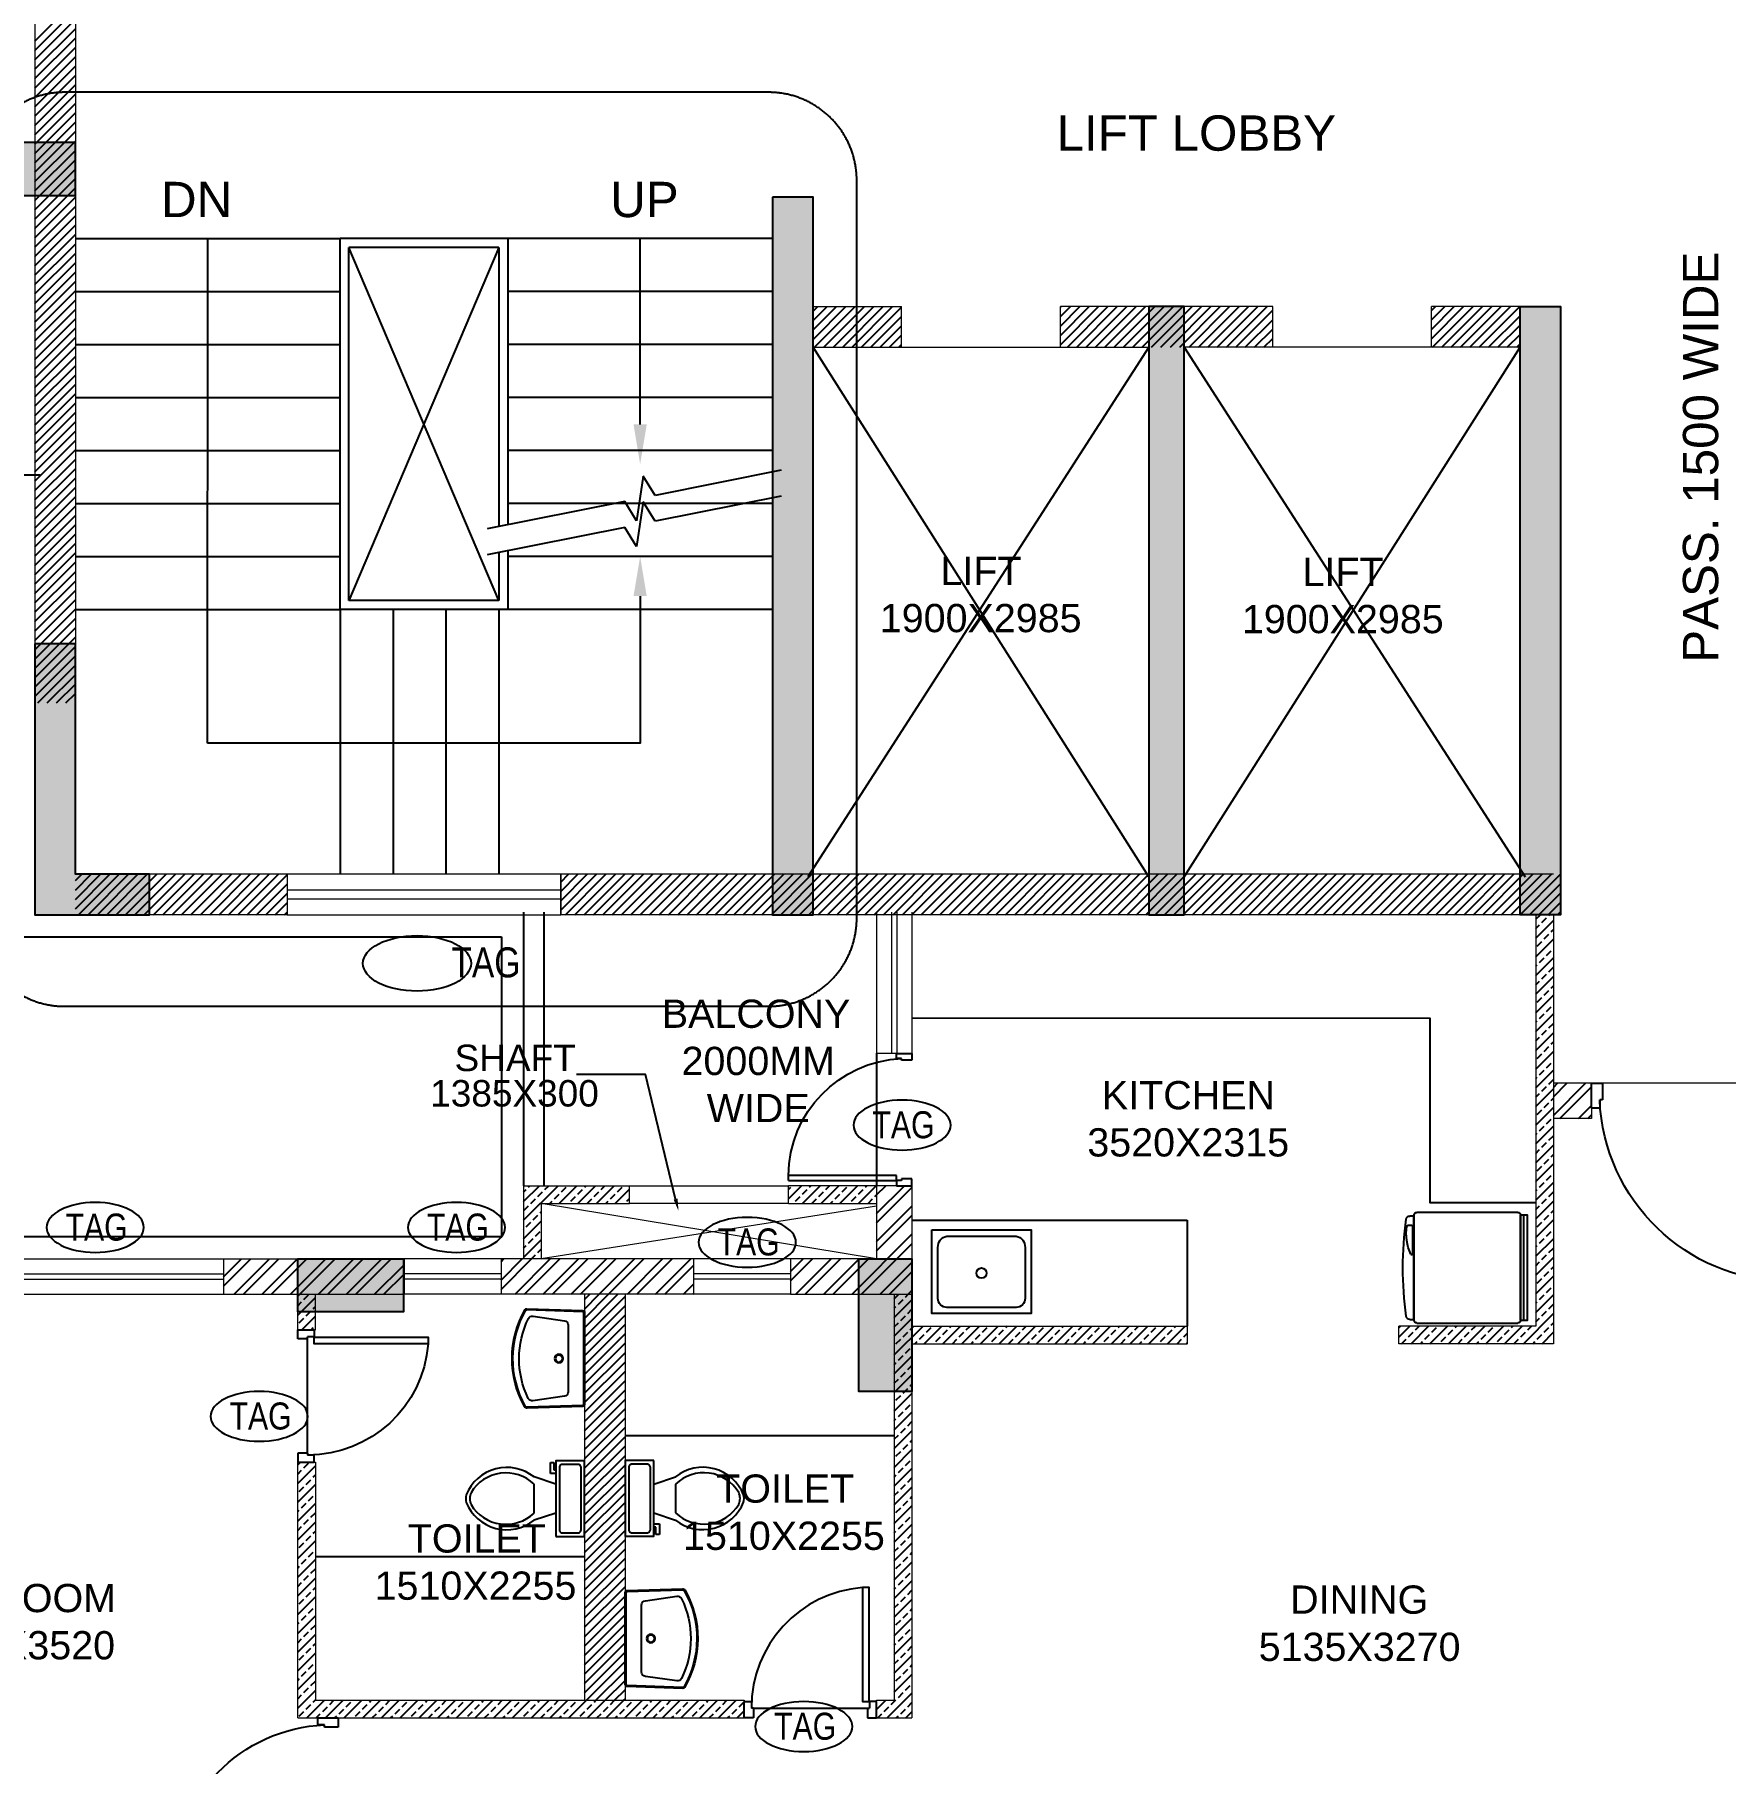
# Model space of a CAD drawing. Header units: millimetres. Extents: x 1255966 to 1543449, y 318653 to 465396.
# Drawn here: x 1419685 to 1429264, y 401776 to 411570 of the extents above; entities that cross this region are included whole.
import ezdxf
from ezdxf.enums import TextEntityAlignment as Align

# ---------------------------------------------------------------- set-up
doc = ezdxf.new("R2010")
doc.units = ezdxf.units.MM
doc.header["$LTSCALE"] = 500
doc.header["$MEASUREMENT"] = 0
doc.linetypes.add('HIDDEN', pattern=[0.375, 0.25, -0.125])
doc.layers.get('Defpoints').update_dxf_attribs({"lineweight": 0})
for name, color, linetype, true_color in [('A-TAG', 7, 'Continuous', 0xef00ef), ('PROJECTION', 7, 'HIDDEN', 0xff4000), ('RAILING', 7, 'Continuous', 0xadadad), ('STAIR', 7, 'Continuous', 0x3f4f7f)]:
    doc.layers.add(name, color=color, linetype=linetype, true_color=true_color)
for name, color, linetype in [('AHC-A-FURNITURE', 2, 'Continuous'), ('CUTOUT', 8, 'HIDDEN'), ('DOOR', 8, 'Continuous'), ('Drop', 143, 'Continuous'), ('ELE-5', 8, 'Continuous'), ('FIXTURE', 251, 'Continuous'), ('FIXTURE-KITCHEN', 251, 'Continuous'), ('TEXT-RM NAME', 6, 'Continuous'), ('TOWER AREA COLUMN.', 6, 'Continuous')]:
    doc.layers.add(name, color=color, linetype=linetype)
for name, color, linetype, lineweight in [('CILL', 8, 'Continuous', 13), ('FUR', 35, 'Continuous', 13), ('TILE', 252, 'Continuous', 13), ('TOWER COL HATCH', 253, 'Continuous', 20), ('Wall', 2, 'Continuous', 15), ('WIN', 144, 'Continuous', 15)]:
    doc.layers.add(name, color=color, linetype=linetype, lineweight=lineweight)
doc.styles.add('ARIAL', font='arial.ttf')
doc.styles.add('simplex', font='simplex.shx')
doc.styles.get("Standard").update_dxf_attribs({"font": 'arial.ttf'})
pattern_1 = [(45, (1417710.63, 395123.9), (-53.033, 53.033), []), (45, (1417763.664, 395123.9), (-53.033, 53.033), [37.5, -18.75])]
pattern_2 = [(45, (1417710.63, 395123.9), (-79.5495, 79.5495), []), (45, (1417763.66, 395123.9), (-79.5495, 79.5495), [])]

# ---------------------------------------------------------------- blocks, each defined once
blk = doc.blocks.new('A$C5C3D30A1')
at = {"ltscale": 75}
for p, q in [((0, 0), (3.43, 0)), ((0, -7.72), (0, 0)), ((3.43, 0), (3.43, -5.15)), ((62.62, 0), (62.62, -5.15)), ((66.05, 0), (62.62, 0)), ((66.05, -7.72), (66.05, 0)), ((2.57, -5.15), (2.57, -7.72)), ((3.43, -5.15), (2.57, -5.15)), ((62.62, -5.15), (63.48, -5.15)), ((63.48, -5.15), (63.48, -7.72)), ((2.57, -7.72), (0, -7.72)), ((2.57, -7.72), (5.15, -7.72)), ((2.57, -61.73), (2.57, -7.72)), ((5.15, -7.72), (5.15, -61.73)), ((63.48, -7.72), (66.05, -7.72)), ((2.57, -61.73), (5.15, -61.73))]:
    blk.add_line(p, q, dxfattribs=at)
blk.add_arc((4.49, -2.69), 59.04, 270.6428, 357.6126, dxfattribs=at)
blk = doc.blocks.new('DOOR 750')
at = {"layer": 'DOOR', "ltscale": 100}
for p, q in [((0, 730), (100, 730)), ((0, 675), (0, 730)), ((60, 675), (0, 675)), ((100, 687), (60, 687)), ((60, 675), (60, 687)), ((60, 675), (60, -15)), ((100, 730), (100, 687)), ((60, -15), (0, -15)), ((0, -15), (0, -70)), ((0, -70), (100, -70)), ((60, -15), (60, -27)), ((100, -27), (60, -27)), ((100, -70), (100, -27))]:
    blk.add_line(p, q, dxfattribs=at)
blk.add_lwpolyline([(100, -25), (788, -25), (788, 15), (100, 15)], close=True, dxfattribs=at)
at = {"layer": 'DOOR', "linetype": 'Continuous'}
blk.add_arc((62, -41), 728, 4.4383, 90.1592, dxfattribs=at)
at = {"layer": 'Defpoints', "ltscale": 100, "style": 'simplex', "width": 0.8}
blk.add_attdef('D750', (285, 36), '', height=100, dxfattribs=at)
blk = doc.blocks.new('A$C761604CE')
at = {"layer": 'FIXTURE'}
for p, q in [((292.2, 521.4), (114.1, 495.5)), ((92.4, 470.7), (92.4, 281.2)), ((92.4, 281.2), (92.4, 91.7)), ((114.2, 66.9), (293.3, 41.7))]:
    blk.add_line(p, q, dxfattribs=at)
for points in [[(0.2, 281.3), (0.2, 19.9, 0.405239), (10.1, 9.6), (325.1, -0.1, 0.278104), (338.9, 7.7, 0.266851), (336.2, 558.3, 0.267733), (327.3, 563.4), (10.1, 553, 0.404671), (0.2, 542.8)], [(5.2, 281.3), (5.2, 19.9, 0.405239), (10.3, 14.6), (325.3, 4.9, 0.278104), (334.6, 10.2, 0.266851), (331.9, 555.8, 0.264483), (327.4, 558.4), (10.2, 548, 0.404671), (5.2, 542.8)]]:
    blk.add_lwpolyline(points, format="xyb", close=True, dxfattribs=at)
for radius in [24.8, 19.8]:
    blk.add_circle((145.3, 281.1), radius, dxfattribs=at)
for centre, radius, start, end in [((117.4, 470.7), 25, 97.59332, 180.01197), ((295.6, 496.7), 25, 26.30469, 97.59332), ((-141.5, 280.6), 512.6, 333.95117, 26.30469), ((117.4, 91.7), 25, 180.01198, 262.6241), ((296.5, 66.5), 25, 262.6241, 333.95117)]:
    blk.add_arc(centre, radius, start, end, dxfattribs=at)
blk = doc.blocks.new('Toilet - top')
at = {"layer": 'FIXTURE'}
for p, q in [((9.5, -6), (9.5, -2)), ((-10, -8.5), (-8, -8.5)), ((-10, -9.5), (-10, -8.5)), ((-7, -9.5), (-10, -9.5)), ((-8, -8.5), (-8, -8)), ((-7, -8), (-7, -9.5)), ((-4, -8), (-6, -14)), ((4, -8), (6, -14)), ((4, -14), (-4, -14))]:
    blk.add_line(p, q, dxfattribs=at)
blk.add_lwpolyline([(10.5, -8), (10.5, 0), (-10.5, 0), (-10.5, -8)], close=True, dxfattribs=at)
for points in [[(-9.5, -2), (-9.5, -6)], [(8.5, -1), (-8.5, -1)], [(-8.5, -7), (8.5, -7)]]:
    blk.add_lwpolyline(points, dxfattribs=at)
for centre, radius, start, end in [((-8.62, -1.88), 0.884, 81.8699, 188.1301), ((8.62, -1.88), 0.884, 351.8699, 98.1301), ((-8.62, -6.12), 0.884, 171.8699, 278.1301), ((8.62, -6.12), 0.884, 261.8699, 8.1301), ((3.52, -21.58), 12.17, 141.4691, 247.9714), ((4.2, -21.82), 11.33, 136.3677, 238.9468), ((-3.52, -21.58), 12.17, 292.0284, 38.5307), ((-4.2, -21.82), 11.33, 301.053, 43.6321), ((0, -27.88), 4, 245.7318, 294.2682), ((0, -29), 4, 254.8605, 285.1395)]:
    blk.add_arc(centre, radius, start, end, dxfattribs=at)
blk = doc.blocks.new('FRIDGE')
at = {"layer": 'FIXTURE-KITCHEN'}
for p, q in [((-313, 0), (313, 0)), ((-308, 0), (-308, 25)), ((308, 0), (-308, 0)), ((-253, 36), (-253, 13)), ((-247, 8), (-82, 8)), ((308, 25), (308, 0)), ((-330, -620), (-330, -17)), ((330, -17), (330, -620)), ((313, -636), (-313, -636)), ((312, -656), (-313, -656))]:
    blk.add_line(p, q, dxfattribs=at)
blk.add_lwpolyline([(-313, -636), (312, -636), (312, -676), (-313, -676)], close=True, dxfattribs=at)
for centre, radius, start, end in [((-286, 25), 22, 97.6623, 180), ((0, -2101), 2167, 82.3377, 97.6623), ((-247, 36), 5.5, 99.4744, 180), ((-247, 13), 5.5, 180, 270), ((-201, -240), 286, 64.986, 99.4744), ((-82, 13), 5.5, 270, 64.986), ((286, 25), 22, 0, 82.3377), ((-313, -17), 16.5, 90, 180), ((313, -17), 16.5, 0, 90), ((-313, -620), 16.5, 180, 270), ((313, -620), 16.5, 270, 0)]:
    blk.add_arc(centre, radius, start, end, dxfattribs=at)

msp = doc.modelspace()

# ---------------------------------------------------------------- hatches: boundary and pattern name
at = {"layer": 'AHC-A-FURNITURE', "ltscale": 50, "true_color": 0x5b5b5b}
h = msp.add_hatch(dxfattribs=at)
h.set_pattern_fill('ANSI33', color=251, scale=300)
h.set_pattern_definition(pattern_1)
h.paths.add_polyline_path([(1428290.3, 406583.7), (1428190.3, 406583.7), (1428190.3, 404253.9), (1427414.4, 404253.9), (1427414.4, 404153.9), (1428290.3, 404153.9)])
h = msp.add_hatch(dxfattribs=at)
h.set_pattern_fill('ANSI32', color=251, scale=300)
h.set_pattern_definition([(45, (1157523.66, 723982.81), (-79.549513, 79.549513), []), (45, (1157576.69, 723982.81), (-79.549513, 79.549513), [])])
h.paths.add_polyline_path([(1428505.3, 405628.9), (1428505, 405628.9), (1428290.3, 405628.9), (1428290.3, 405428.9), (1428505.3, 405428.9)])
h = msp.add_hatch(dxfattribs=at)
h.set_pattern_fill('ANSI33', color=251, scale=300)
h.set_pattern_definition(pattern_1)
h.paths.add_polyline_path([(1423055.6, 405048.9), (1422455.6, 405048.9), (1422455.6, 404633.9), (1422555.6, 404633.9), (1422555.6, 404948.9), (1423055.6, 404948.9)])
h.paths.add_polyline_path([(1424455.6, 405048.9), (1423955.6, 405048.9), (1423955.6, 404948.9), (1424455.6, 404948.9)])
h = msp.add_hatch(dxfattribs=at)
h.set_pattern_fill('ANSI32', color=251, scale=300)
h.set_pattern_definition(pattern_2)
h.paths.add_polyline_path([(1424655.6, 405048.9), (1424455.6, 405048.9), (1424455.6, 404633.9), (1423968.1, 404633.9), (1423968.1, 404433.9), (1424655.6, 404433.9)])
h = msp.add_hatch(dxfattribs=at)
h.set_pattern_fill('ANSI32', color=251, scale=300)
h.set_pattern_definition(pattern_2)
h.paths.add_polyline_path([(1421778.1, 404633.9), (1420755.6, 404633.9), (1420755.6, 404433.9), (1421778.1, 404433.9)])
h = msp.add_hatch(dxfattribs=at)
h.set_pattern_fill('ANSI32', color=251, scale=300)
h.set_pattern_definition(pattern_2)
h.paths.add_polyline_path([(1423418.1, 404633.9), (1422328.1, 404633.9), (1422328.1, 404433.9), (1423418.1, 404433.9)])
h = msp.add_hatch(dxfattribs=at)
h.set_pattern_fill('ANSI33', color=251, scale=300)
h.set_pattern_definition(pattern_1)
h.paths.add_polyline_path([(1421275.6, 404433.9), (1421175.6, 404433.9), (1421175.6, 404233.1), (1421275.6, 404233.1), (1421275.6, 404333.1)])
at = {"layer": 'AHC-A-FURNITURE', "ltscale": 50, "true_color": 0xff0000}
h = msp.add_hatch(dxfattribs=at)
h.set_pattern_fill('ANSI31', color=1, scale=300)
h.set_pattern_definition([(45, (1417710.63, 395123.897), (-26.5165, 26.5165), [])])
h.paths.add_polyline_path([(1423030.6, 404433.9), (1422800.6, 404433.9), (1422800.6, 403490.9), (1422801.1, 403490.9), (1422801.1, 403062.1), (1422800.6, 402133.9), (1423030.6, 402133.9)])
at = {"layer": 'AHC-A-FURNITURE', "ltscale": 50, "true_color": 0x5b5b5b}
h = msp.add_hatch(dxfattribs=at)
h.set_pattern_fill('ANSI33', color=251, scale=300)
h.set_pattern_definition(pattern_1)
h.paths.add_polyline_path([(1424655.6, 404153.9), (1426215.6, 404153.9), (1426215.6, 404253.9), (1424655.6, 404253.9), (1424655.6, 404433.9), (1424555.5, 404433.9), (1424555.5, 402133.9), (1424455.6, 402133.9), (1424455.6, 402033.9), (1424655.6, 402033.9)])
h = msp.add_hatch(dxfattribs=at)
h.set_pattern_fill('ANSI33', color=251, scale=300)
h.set_pattern_definition(pattern_1)
h.paths.add_polyline_path([(1423705.6, 402133.9), (1421275.6, 402133.9), (1421275.6, 403483.1), (1421175.6, 403483.1), (1421175.6, 402033.9), (1421430.6, 402033.9), (1421545.6, 402033.9), (1423705.6, 402033.9)])
at = {"layer": 'TOWER COL HATCH'}
h = msp.add_hatch(color=253, dxfattribs=at)
h.dxf.hatch_style = 1
h.paths.add_polyline_path([(1419315.6, 410958.9), (1419315.6, 410658.9), (1419915.6, 410658.9), (1419915.6, 410958.9)])
h = msp.add_hatch(color=253, dxfattribs=at)
h.dxf.hatch_style = 1
h.paths.add_polyline_path([(1423865.6, 410648.9), (1423865.6, 406583.7), (1424095.6, 406583.7), (1424095.6, 409798.9), (1424095.6, 410028.9), (1424095.6, 410648.9)])
h = msp.add_hatch(color=253, dxfattribs=at)
h.dxf.hatch_style = 1
h.paths.add_polyline_path([(1426198.1, 410028.9), (1425998.1, 410028.9), (1425998.1, 409798.9), (1425998.1, 406583.7), (1426198.1, 406583.7), (1426198.1, 409798.9)])
h = msp.add_hatch(color=253, dxfattribs=at)
h.dxf.hatch_style = 1
h.paths.add_polyline_path([(1428100.6, 410028.9), (1428330.6, 410028.9), (1428330.6, 406583.7), (1428100.6, 406583.7), (1428100.6, 409798.9)])
h = msp.add_hatch(color=253, dxfattribs=at)
h.dxf.hatch_style = 1
h.paths.add_polyline_path([(1419685.6, 408118.7), (1419685.6, 406583.7), (1420335.6, 406583.7), (1420335.6, 406813.7), (1419915.6, 406813.7), (1419915.6, 408118.7)])
h = msp.add_hatch(color=253, dxfattribs=at)
h.dxf.hatch_style = 1
h.paths.add_polyline_path([(1421175.6, 404333.9), (1421175.6, 404633.9), (1421775.6, 404633.9), (1421775.6, 404333.9)])
h = msp.add_hatch(color=253, dxfattribs=at)
h.dxf.hatch_style = 1
h.paths.add_polyline_path([(1424355.5, 404633.9), (1424655.5, 404633.9), (1424655.5, 403883.9), (1424355.5, 403883.9)])

# ---------------------------------------------------------------- linework, layer by layer
at = {"linetype": 'Continuous'}
msp.add_ellipse((1421851.4, 406308.3), major_axis=(-306.3, 0), ratio=0.512885, dxfattribs=at)
at = {"linetype": 'Continuous', "extrusion": (0, 0, -1)}
for centre in [(1424599.8, 405392.2), (1420028.3, 404812.7), (1422075.1, 404812.7), (1423722.7, 404728.4), (1420957.4, 403742.4), (1424042.6, 401985.2)]:
    msp.add_ellipse(centre, major_axis=(275.7, 0), ratio=0.512885, dxfattribs=at)
at = {"layer": 'A-TAG', "linetype": 'HIDDEN', "ltscale": 100}
for p, q in [((1423842.9, 411242.7), (1419855.1, 411242.7)), ((1424342.9, 406565.1), (1424342.9, 410742.7)), ((1419855.1, 406065.1), (1423842.9, 406065.1))]:
    msp.add_line(p, q, dxfattribs=at)
for centre, start, end in [((1419855.1, 410742.7), 90, 180), ((1423842.9, 410742.7), 0, 90), ((1419855.1, 406565.1), 180, 270), ((1423842.9, 406565.1), 270, 0)]:
    msp.add_arc(centre, 500, start, end, dxfattribs=at)
at = {"layer": 'AHC-A-FURNITURE', "color": 1, "linetype": 'Continuous', "ltscale": 50, "true_color": 0xff0000}
for p, q in [((1419685.6, 411532.1), (1419915.6, 411762.1)), ((1419685.6, 411479.1), (1419915.6, 411709.1)), ((1419685.6, 411426.1), (1419915.6, 411656.1)), ((1419685.6, 411373), (1419915.6, 411603)), ((1419685.6, 411320), (1419915.6, 411550)), ((1419685.6, 411267), (1419915.6, 411497)), ((1419685.6, 411213.9), (1419915.6, 411443.9)), ((1419685.6, 411160.9), (1419915.6, 411390.9)), ((1419685.6, 411107.9), (1419915.6, 411337.9)), ((1419685.6, 411054.8), (1419915.6, 411284.8)), ((1419685.6, 411001.8), (1419915.6, 411231.8)), ((1419685.6, 410948.8), (1419915.6, 411178.8)), ((1419685.6, 410895.7), (1419915.6, 411125.7)), ((1419685.6, 410842.7), (1419915.6, 411072.7)), ((1419685.6, 410789.7), (1419915.6, 411019.7)), ((1419685.6, 410736.6), (1419915.6, 410966.6)), ((1419685.6, 410683.6), (1419915.6, 410913.6)), ((1419685.6, 410630.6), (1419915.6, 410860.6)), ((1419685.6, 410577.5), (1419915.6, 410807.5)), ((1419685.6, 410524.5), (1419915.6, 410754.5)), ((1419685.6, 410471.5), (1419915.6, 410701.5)), ((1419685.6, 410418.4), (1419915.6, 410648.4)), ((1419685.6, 410365.4), (1419915.6, 410595.4)), ((1419685.6, 410312.4), (1419915.6, 410542.4)), ((1419685.6, 410259.3), (1419915.6, 410489.3)), ((1419685.6, 410206.3), (1419915.6, 410436.3)), ((1419685.6, 410153.3), (1419915.6, 410383.3)), ((1419685.6, 410100.2), (1419915.6, 410330.2)), ((1419685.6, 410047.2), (1419915.6, 410277.2)), ((1419685.6, 409994.2), (1419915.6, 410224.2)), ((1419685.6, 409941.1), (1419915.6, 410171.1)), ((1419685.6, 409888.1), (1419915.6, 410118.1)), ((1419685.6, 409835.1), (1419915.6, 410065.1)), ((1419685.6, 409782), (1419915.6, 410012)), ((1419685.6, 409729), (1419915.6, 409959)), ((1424095.6, 410002.4), (1424122.1, 410028.9)), ((1424095.6, 409949.4), (1424175.1, 410028.9)), ((1424095.6, 409896.4), (1424228.1, 410028.9)), ((1424095.6, 409843.3), (1424281.2, 410028.9)), ((1424104.2, 409798.9), (1424334.2, 410028.9)), ((1424157.2, 409798.9), (1424387.2, 410028.9)), ((1424210.3, 409798.9), (1424440.3, 410028.9)), ((1424263.3, 409798.9), (1424493.3, 410028.9)), ((1424316.3, 409798.9), (1424546.3, 410028.9)), ((1424369.4, 409798.9), (1424596.9, 410026.4)), ((1424422.4, 409798.9), (1424596.9, 409973.4)), ((1425496.9, 410024.8), (1425500.9, 410028.9)), ((1425496.9, 409971.8), (1425554, 410028.9)), ((1425496.9, 409918.8), (1425607, 410028.9)), ((1425496.9, 409865.7), (1425660, 410028.9)), ((1425496.9, 409812.7), (1425713.1, 410028.9)), ((1425536.1, 409798.9), (1425766.1, 410028.9)), ((1425589.1, 409798.9), (1425819.1, 410028.9)), ((1425642.2, 409798.9), (1425872.2, 410028.9)), ((1425695.2, 409798.9), (1425925.2, 410028.9)), ((1425748.2, 409798.9), (1425978.2, 410028.9)), ((1425801.3, 409798.9), (1426031.3, 410028.9)), ((1425854.3, 409798.9), (1426084.3, 410028.9)), ((1425907.3, 409798.9), (1426137.3, 410028.9)), ((1425960.4, 409798.9), (1426190.4, 410028.9)), ((1426013.4, 409798.9), (1426243.4, 410028.9)), ((1426066.4, 409798.9), (1426296.4, 410028.9)), ((1426119.5, 409798.9), (1426349.5, 410028.9)), ((1426172.5, 409798.9), (1426402.5, 410028.9)), ((1426225.5, 409798.9), (1426455.5, 410028.9)), ((1426278.6, 409798.9), (1426508.6, 410028.9)), ((1426331.6, 409798.9), (1426561.6, 410028.9)), ((1426384.6, 409798.9), (1426614.6, 410028.9)), ((1426437.7, 409798.9), (1426667.7, 410028.9)), ((1426490.7, 409798.9), (1426699.4, 410007.6)), ((1426543.7, 409798.9), (1426699.4, 409954.5)), ((1427599.4, 410006), (1427622.2, 410028.9)), ((1427599.4, 409953), (1427675.3, 410028.9)), ((1427599.4, 409899.9), (1427728.3, 410028.9)), ((1427599.4, 409846.9), (1427781.3, 410028.9)), ((1427604.4, 409798.9), (1427834.4, 410028.9)), ((1427657.4, 409798.9), (1427887.4, 410028.9)), ((1427710.4, 409798.9), (1427940.4, 410028.9)), ((1427763.5, 409798.9), (1427993.5, 410028.9)), ((1427816.5, 409798.9), (1428046.5, 410028.9)), ((1427869.5, 409798.9), (1428099.5, 410028.9)), ((1427922.6, 409798.9), (1428100.6, 409976.9)), ((1419685.6, 409676), (1419915.6, 409906)), ((1419685.6, 409622.9), (1419915.6, 409852.9)), ((1424475.4, 409798.9), (1424596.9, 409920.3)), ((1424528.5, 409798.9), (1424596.9, 409867.3)), ((1426596.8, 409798.9), (1426699.4, 409901.5)), ((1426649.8, 409798.9), (1426699.4, 409848.5)), ((1427975.6, 409798.9), (1428100.6, 409923.9)), ((1428028.6, 409798.9), (1428100.6, 409870.9)), ((1419685.6, 409569.9), (1419915.6, 409799.9)), ((1419685.6, 409516.9), (1419915.6, 409746.9)), ((1424581.5, 409798.9), (1424596.9, 409814.3)), ((1428081.7, 409798.9), (1428100.6, 409817.8)), ((1419685.6, 409463.8), (1419915.6, 409693.8)), ((1419685.6, 409410.8), (1419915.6, 409640.8)), ((1419685.6, 409357.8), (1419915.6, 409587.8)), ((1419685.6, 409304.7), (1419915.6, 409534.7)), ((1419685.6, 409251.7), (1419915.6, 409481.7)), ((1419685.6, 409198.7), (1419915.6, 409428.7)), ((1419685.6, 409145.6), (1419915.6, 409375.6)), ((1419685.6, 409092.6), (1419915.6, 409322.6)), ((1419685.6, 409039.6), (1419915.6, 409269.6)), ((1419685.6, 408986.5), (1419915.6, 409216.5)), ((1419685.6, 408933.5), (1419915.6, 409163.5)), ((1419685.6, 408880.5), (1419915.6, 409110.5)), ((1419685.6, 408827.4), (1419915.6, 409057.4)), ((1419685.6, 408774.4), (1419915.6, 409004.4)), ((1419685.6, 408721.4), (1419915.6, 408951.4)), ((1419685.6, 408668.3), (1419915.6, 408898.3)), ((1419685.6, 408615.3), (1419915.6, 408845.3)), ((1419685.6, 408562.3), (1419915.6, 408792.3)), ((1419685.6, 408509.3), (1419915.6, 408739.3)), ((1419685.6, 408456.2), (1419915.6, 408686.2)), ((1419685.6, 408403.2), (1419915.6, 408633.2)), ((1419685.6, 408350.2), (1419915.6, 408580.2)), ((1419685.6, 408297.1), (1419915.6, 408527.1)), ((1419685.6, 408244.1), (1419915.6, 408474.1)), ((1419685.6, 408191.1), (1419915.6, 408421.1)), ((1419685.6, 408138), (1419915.6, 408368)), ((1419685.6, 408085), (1419915.6, 408315)), ((1419685.6, 408032), (1419915.6, 408262)), ((1419685.6, 407978.9), (1419915.6, 408208.9)), ((1419685.6, 407925.9), (1419915.6, 408155.9)), ((1419685.6, 407872.9), (1419915.6, 408102.9)), ((1419685.6, 407819.8), (1419915.6, 408049.8)), ((1419702.5, 407783.7), (1419915.6, 407996.8)), ((1419755.6, 407783.7), (1419915.6, 407943.8)), ((1419808.6, 407783.7), (1419915.6, 407890.7)), ((1419861.6, 407783.7), (1419915.6, 407837.7)), ((1419914.7, 407783.7), (1419915.6, 407784.7)), ((1419915.6, 406777), (1419952.3, 406813.7)), ((1419915.6, 406724), (1420005.3, 406813.7)), ((1419915.6, 406671), (1420058.4, 406813.7)), ((1419915.6, 406617.9), (1420111.4, 406813.7)), ((1419934.4, 406583.7), (1420164.4, 406813.7)), ((1419987.5, 406583.7), (1420217.5, 406813.7)), ((1420040.5, 406583.7), (1420270.5, 406813.7)), ((1420093.5, 406583.7), (1420323.5, 406813.7)), ((1420146.6, 406583.7), (1420376.6, 406813.7)), ((1420199.6, 406583.7), (1420429.6, 406813.7)), ((1420252.6, 406583.7), (1420482.6, 406813.7)), ((1420305.7, 406583.7), (1420535.7, 406813.7)), ((1420358.7, 406583.7), (1420588.7, 406813.7)), ((1420411.7, 406583.7), (1420641.7, 406813.7)), ((1420464.8, 406583.7), (1420694.8, 406813.7)), ((1420517.8, 406583.7), (1420747.8, 406813.7)), ((1420570.8, 406583.7), (1420800.8, 406813.7)), ((1420623.9, 406583.7), (1420853.9, 406813.7)), ((1420676.9, 406583.7), (1420906.9, 406813.7)), ((1420729.9, 406583.7), (1420959.9, 406813.7)), ((1420783, 406583.7), (1421013, 406813.7)), ((1420836, 406583.7), (1421066, 406813.7)), ((1420889, 406583.7), (1421115.6, 406810.3)), ((1422665.6, 406769.3), (1422710, 406813.7)), ((1422665.6, 406716.3), (1422763, 406813.7)), ((1422665.6, 406663.2), (1422816.1, 406813.7)), ((1422665.6, 406610.2), (1422869.1, 406813.7)), ((1422692.1, 406583.7), (1422922.1, 406813.7)), ((1422745.2, 406583.7), (1422975.2, 406813.7)), ((1422798.2, 406583.7), (1423028.2, 406813.7)), ((1422851.2, 406583.7), (1423081.2, 406813.7)), ((1422904.3, 406583.7), (1423134.3, 406813.7)), ((1422957.3, 406583.7), (1423187.3, 406813.7)), ((1423010.3, 406583.7), (1423240.3, 406813.7)), ((1423063.4, 406583.7), (1423293.4, 406813.7)), ((1423116.4, 406583.7), (1423346.4, 406813.7)), ((1423169.4, 406583.7), (1423399.4, 406813.7)), ((1423222.5, 406583.7), (1423452.5, 406813.7)), ((1423275.5, 406583.7), (1423505.5, 406813.7)), ((1423328.5, 406583.7), (1423558.5, 406813.7)), ((1423381.6, 406583.7), (1423611.6, 406813.7)), ((1423434.6, 406583.7), (1423664.6, 406813.7)), ((1423487.6, 406583.7), (1423717.6, 406813.7)), ((1423540.7, 406583.7), (1423770.7, 406813.7)), ((1423593.7, 406583.7), (1423823.7, 406813.7)), ((1423646.7, 406583.7), (1423876.7, 406813.7)), ((1423699.8, 406583.7), (1423929.8, 406813.7)), ((1423752.8, 406583.7), (1423982.8, 406813.7)), ((1423805.8, 406583.7), (1424035.8, 406813.7)), ((1423858.9, 406583.7), (1424088.9, 406813.7)), ((1423911.9, 406583.7), (1424141.9, 406813.7)), ((1423964.9, 406583.7), (1424194.9, 406813.7)), ((1424018, 406583.7), (1424248, 406813.7)), ((1424071, 406583.7), (1424301, 406813.7)), ((1424124, 406583.7), (1424354, 406813.7)), ((1424177.1, 406583.7), (1424407.1, 406813.7)), ((1424230.1, 406583.7), (1424460.1, 406813.7)), ((1424283.1, 406583.7), (1424513.1, 406813.7)), ((1424336.2, 406583.7), (1424566.2, 406813.7)), ((1424389.2, 406583.7), (1424619.2, 406813.7)), ((1424442.2, 406583.7), (1424672.2, 406813.7)), ((1424495.3, 406583.7), (1424725.3, 406813.7)), ((1424548.3, 406583.7), (1424778.3, 406813.7)), ((1424601.3, 406583.7), (1424831.3, 406813.7)), ((1424654.4, 406583.7), (1424884.4, 406813.7)), ((1424707.4, 406583.7), (1424937.4, 406813.7)), ((1424760.4, 406583.7), (1424990.4, 406813.7)), ((1424813.5, 406583.7), (1425043.5, 406813.7)), ((1424866.5, 406583.7), (1425096.5, 406813.7)), ((1424919.5, 406583.7), (1425149.5, 406813.7)), ((1424972.6, 406583.7), (1425202.6, 406813.7)), ((1425025.6, 406583.7), (1425255.6, 406813.7)), ((1425078.6, 406583.7), (1425308.6, 406813.7)), ((1425131.7, 406583.7), (1425361.7, 406813.7)), ((1425184.7, 406583.7), (1425414.7, 406813.7)), ((1425237.7, 406583.7), (1425467.7, 406813.7)), ((1425290.8, 406583.7), (1425520.8, 406813.7)), ((1425343.8, 406583.7), (1425573.8, 406813.7)), ((1425396.8, 406583.7), (1425626.8, 406813.7)), ((1425449.9, 406583.7), (1425679.9, 406813.7)), ((1425502.9, 406583.7), (1425732.9, 406813.7)), ((1425555.9, 406583.7), (1425785.9, 406813.7)), ((1425609, 406583.7), (1425839, 406813.7)), ((1425662, 406583.7), (1425892, 406813.7)), ((1425715, 406583.7), (1425945, 406813.7)), ((1425768.1, 406583.7), (1425998.1, 406813.7)), ((1425821.1, 406583.7), (1426051.1, 406813.7)), ((1425874.1, 406583.7), (1426104.1, 406813.7)), ((1425927.2, 406583.7), (1426157.2, 406813.7)), ((1425980.2, 406583.7), (1426210.2, 406813.7)), ((1426033.2, 406583.7), (1426263.2, 406813.7)), ((1426086.3, 406583.7), (1426316.3, 406813.7)), ((1426139.3, 406583.7), (1426369.3, 406813.7)), ((1426192.3, 406583.7), (1426422.3, 406813.7)), ((1426245.4, 406583.7), (1426475.4, 406813.7)), ((1426298.4, 406583.7), (1426528.4, 406813.7)), ((1426351.4, 406583.7), (1426581.4, 406813.7)), ((1426404.5, 406583.7), (1426634.5, 406813.7)), ((1426457.5, 406583.7), (1426687.5, 406813.7)), ((1426510.5, 406583.7), (1426740.5, 406813.7)), ((1426563.6, 406583.7), (1426793.6, 406813.7)), ((1426616.6, 406583.7), (1426846.6, 406813.7)), ((1426669.6, 406583.7), (1426899.6, 406813.7)), ((1426722.7, 406583.7), (1426952.7, 406813.7)), ((1426775.7, 406583.7), (1427005.7, 406813.7)), ((1426828.7, 406583.7), (1427058.7, 406813.7)), ((1426881.8, 406583.7), (1427111.8, 406813.7)), ((1426934.8, 406583.7), (1427164.8, 406813.7)), ((1426987.8, 406583.7), (1427217.8, 406813.7)), ((1427040.9, 406583.7), (1427270.9, 406813.7)), ((1427093.9, 406583.7), (1427323.9, 406813.7)), ((1427146.9, 406583.7), (1427376.9, 406813.7)), ((1427199.9, 406583.7), (1427429.9, 406813.7)), ((1427253, 406583.7), (1427483, 406813.7)), ((1427306, 406583.7), (1427536, 406813.7)), ((1427359, 406583.7), (1427589, 406813.7)), ((1427412.1, 406583.7), (1427642.1, 406813.7)), ((1427465.1, 406583.7), (1427695.1, 406813.7)), ((1427518.1, 406583.7), (1427748.1, 406813.7)), ((1427571.2, 406583.7), (1427801.2, 406813.7)), ((1427624.2, 406583.7), (1427854.2, 406813.7)), ((1427677.2, 406583.7), (1427907.2, 406813.7)), ((1427730.3, 406583.7), (1427960.3, 406813.7)), ((1427783.3, 406583.7), (1428013.3, 406813.7)), ((1427836.3, 406583.7), (1428066.3, 406813.7)), ((1427889.4, 406583.7), (1428119.4, 406813.7)), ((1427942.4, 406583.7), (1428172.4, 406813.7)), ((1427995.4, 406583.7), (1428225.4, 406813.7)), ((1428048.5, 406583.7), (1428278.5, 406813.7)), ((1428101.5, 406583.7), (1428330.6, 406812.8)), ((1420942.1, 406583.7), (1421115.6, 406757.3)), ((1428154.5, 406583.7), (1428330.6, 406759.8)), ((1420995.1, 406583.7), (1421115.6, 406704.2)), ((1421048.1, 406583.7), (1421115.6, 406651.2)), ((1428207.6, 406583.7), (1428330.6, 406706.7)), ((1428260.6, 406583.7), (1428330.6, 406653.7)), ((1421101.2, 406583.7), (1421115.6, 406598.2)), ((1428313.6, 406583.7), (1428330.6, 406600.7))]:
    msp.add_line(p, q, dxfattribs=at)
at = {"layer": 'CILL'}
for p, q in [((1424596.9, 409798.9), (1425474.4, 409798.9)), ((1424596.9, 409798.9), (1425496.9, 409798.9)), ((1427599.4, 409798.9), (1426699.4, 409798.9)), ((1427599.4, 409798.9), (1426721.9, 409798.9))]:
    msp.add_line(p, q, dxfattribs=at)
at = {"layer": 'CUTOUT', "ltscale": 100}
for p, q in [((1422315.6, 408363.7), (1421465.6, 410363.7)), ((1422315.6, 410363.7), (1421465.6, 408363.7))]:
    msp.add_line(p, q, dxfattribs=at)
at = {"layer": 'CUTOUT', "ltscale": 200}
for p, q in [((1425998.1, 409798.9), (1424065.6, 406798.7)), ((1425998.1, 406798.8), (1424095.6, 409798.9)), ((1426198.1, 406798.8), (1428100.6, 409798.9)), ((1426198.1, 409798.9), (1428130.6, 406798.9))]:
    msp.add_line(p, q, dxfattribs=at)
at = {"layer": 'Drop'}
msp.add_line((1418090.6, 409074.9), (1419715.6, 409074.9), dxfattribs=at)
at = {"layer": 'ELE-5'}
for p, q in [((1424455.6, 405798.9), (1424455.6, 405048.9)), ((1423030.6, 403633.9), (1424555.5, 403633.9)), ((1421275.6, 402948.9), (1422800.6, 402948.9))]:
    msp.add_line(p, q, dxfattribs=at)
at = {"layer": 'FIXTURE-KITCHEN'}
for p, q in [((1424655.6, 404853.9), (1426215.6, 404853.9)), ((1426215.6, 404853.9), (1426215.6, 404253.9))]:
    msp.add_line(p, q, dxfattribs=at)
msp.add_lwpolyline([(1424655.6, 405999), (1427590.3, 405998.9), (1427590.3, 404953.9), (1428190.3, 404953.9)], dxfattribs=at)
msp.add_lwpolyline([(1424767.8, 404798.7), (1425331.3, 404798.7), (1425331.3, 404324.5), (1424767.8, 404324.5)], close=True, dxfattribs=at)
msp.add_lwpolyline([(1424852.8, 404763.7), (1425246.3, 404763.7, -0.35716), (1425296.3, 404698.7), (1425296.3, 404409.5, -0.414214), (1425246.3, 404359.5), (1424852.8, 404359.5, -0.414214), (1424802.8, 404409.5), (1424802.8, 404698.7, -0.35716)], format="xyb", close=True, dxfattribs=at)
msp.add_circle((1425049.5, 404554.1), 28.9, dxfattribs=at)
at = {"layer": 'PROJECTION', "ltscale": 50}
for p, q in [((1419560.6, 406458.7), (1422330.6, 406458.7)), ((1422330.6, 406458.7), (1422330.6, 404758.9)), ((1422330.6, 404758.9), (1419380.5, 404758.9))]:
    msp.add_line(p, q, dxfattribs=at)
at = {"layer": 'RAILING'}
for p, q in [((1421415.6, 408313.7), (1421415.6, 410413.7)), ((1422365.6, 410413.7), (1421415.6, 410413.7)), ((1421465.6, 408363.7), (1421465.6, 410363.7)), ((1422315.6, 410363.7), (1421465.6, 410363.7)), ((1422315.6, 410363.7), (1422315.6, 408782.4)), ((1422365.6, 410413.7), (1422365.6, 408792.4)), ((1422315.6, 408635.8), (1422315.6, 408363.7)), ((1422365.6, 408645.8), (1422365.6, 408313.7)), ((1422365.6, 408313.7), (1421415.6, 408313.7)), ((1422315.6, 408363.7), (1421465.6, 408363.7))]:
    msp.add_line(p, q, dxfattribs=at)
at = {"layer": 'RAILING', "color": 36, "true_color": 0x7f4010}
for p, q in [((1422455.6, 406598.9), (1422455.6, 405048.9)), ((1422570.6, 406598.9), (1422570.6, 405048.9))]:
    msp.add_line(p, q, dxfattribs=at)
at = {"layer": 'STAIR'}
for p, q in [((1419915.6, 410413.7), (1421415.6, 410413.7)), ((1423865.6, 410413.7), (1422365.6, 410413.7)), ((1419915.6, 410113.7), (1421415.6, 410113.7)), ((1423865.6, 410113.7), (1422365.6, 410113.7)), ((1419915.6, 409813.7), (1421415.6, 409813.7)), ((1423865.6, 409813.7), (1422365.6, 409813.7)), ((1419915.6, 409513.7), (1421415.6, 409513.7)), ((1423865.6, 409513.7), (1422365.6, 409513.7)), ((1419915.6, 409213.7), (1421415.6, 409213.7)), ((1423865.6, 409213.7), (1422365.6, 409213.7)), ((1419915.6, 408913.7), (1421415.6, 408913.7)), ((1423865.6, 408913.7), (1422365.6, 408913.7)), ((1419915.6, 408613.7), (1421415.6, 408613.7)), ((1423865.6, 408613.7), (1422365.6, 408613.7)), ((1419915.6, 408313.7), (1421415.6, 408313.7)), ((1421415.6, 408313.7), (1421415.6, 406813.7)), ((1421715.6, 408313.7), (1421715.6, 406813.7)), ((1422015.6, 408313.7), (1422015.6, 406813.7)), ((1422315.6, 408313.7), (1422315.6, 406813.7)), ((1423865.6, 408313.7), (1422365.6, 408313.7))]:
    msp.add_line(p, q, dxfattribs=at)
at = {"layer": 'TEXT-RM NAME'}
for p, q in [((1420664.6, 407556.2), (1420665.6, 410413.7)), ((1423133.3, 409068.5), (1423094.6, 408815.6)), ((1423199.8, 408959.2), (1423133.3, 409068.5)), ((1423914, 409102.1), (1423199.8, 408959.2)), ((1423028.2, 408924.9), (1422249, 408769.1)), ((1423094.6, 408815.6), (1423028.2, 408924.9)), ((1423133.3, 408921.9), (1423094.6, 408669)), ((1423199.8, 408812.6), (1423133.3, 408921.9)), ((1423914, 408955.5), (1423199.8, 408812.6)), ((1423028.2, 408778.3), (1422249, 408622.5)), ((1423094.6, 408669), (1423028.2, 408778.3))]:
    msp.add_line(p, q, dxfattribs=at)
for points in [[(1423115.6, 409361), (1423115.6, 410413.7)], [(1423115.6, 408388.7), (1423115.6, 407556.2), (1420664.6, 407556.2)], [(1423316.5, 404973.3), (1423146.4, 405678.4), (1422755.5, 405678.4)]]:
    msp.add_lwpolyline(points, dxfattribs=at)
for points in [[(1423153.1, 409361), (1423115.6, 409136), (1423078.1, 409361)], [(1423078.1, 408388.7), (1423115.6, 408613.7), (1423153.1, 408388.7)], [(1423327.9, 404976), (1423333, 404905.2), (1423305.2, 404970.5)]]:
    msp.add_solid(points, dxfattribs=at)
at = {"layer": 'TILE'}
msp.add_line((1429705.6, 405628.9), (1428505, 405628.9), dxfattribs=at)
at = {"layer": 'TILE', "linetype": 'HIDDEN', "ltscale": 45}
for p, q in [((1424455.6, 404633.9), (1422555.6, 404948.9)), ((1424455.6, 404933.9), (1422555.6, 404633.9))]:
    msp.add_line(p, q, dxfattribs=at)
at = {"layer": 'TOWER AREA COLUMN.'}
for points in [[(1419315.6, 410958.9), (1419315.6, 410658.9), (1419915.6, 410658.9), (1419915.6, 410958.9)], [(1421175.6, 404333.9), (1421175.6, 404633.9), (1421775.6, 404633.9), (1421775.6, 404333.9)], [(1424355.5, 404633.9), (1424655.5, 404633.9), (1424655.5, 403883.9), (1424355.5, 403883.9)]]:
    msp.add_lwpolyline(points, close=True, dxfattribs=at)
for points in [[(1423865.6, 410648.9), (1423865.6, 406583.7), (1424095.6, 406583.7), (1424095.6, 409798.9), (1424095.6, 409798.9), (1424095.6, 410028.9), (1424095.6, 410028.9), (1424095.6, 410648.9), (1423865.6, 410648.9)], [(1426198.1, 410028.9), (1425998.1, 410028.9), (1425998.1, 409798.9), (1425998.1, 409798.9), (1425998.1, 406583.7), (1426198.1, 406583.7), (1426198.1, 409798.9), (1426198.1, 409798.9), (1426198.1, 410028.9)], [(1428100.6, 410028.9), (1428330.6, 410028.9), (1428330.6, 406583.7), (1428100.6, 406583.7), (1428100.6, 409798.9), (1428100.6, 409798.9), (1428100.6, 410028.9)], [(1419685.6, 408118.7), (1419685.6, 406583.7), (1420335.6, 406583.7), (1420335.6, 406813.7), (1419915.6, 406813.7), (1419915.6, 408118.7), (1419685.6, 408118.7)]]:
    msp.add_lwpolyline(points, dxfattribs=at)
at = {"layer": 'Wall', "linetype": 'Continuous'}
for p, q in [((1419685.6, 414388.9), (1419685.6, 406583.7)), ((1419915.6, 414388.9), (1419915.6, 406813.7)), ((1421115.6, 406813.7), (1419915.6, 406813.7)), ((1421115.6, 406813.7), (1421115.6, 406583.7)), ((1428290.3, 406814), (1422665.6, 406813.7)), ((1422665.6, 406813.7), (1422665.6, 406583.7)), ((1421115.6, 406583.7), (1419685.6, 406583.7)), ((1428290.3, 406583.9), (1422665.6, 406583.7))]:
    msp.add_line(p, q, dxfattribs=at)
at = {"layer": 'Wall'}
for p, q in [((1424095.6, 410028.9), (1424596.9, 410028.9)), ((1424596.9, 409798.9), (1424596.9, 410028.9)), ((1426699.4, 410028.9), (1425496.9, 410028.9)), ((1425496.9, 409798.9), (1425496.9, 410028.9)), ((1426699.4, 409798.9), (1426699.4, 410028.9)), ((1428100.6, 410028.9), (1427599.4, 410028.9)), ((1427599.4, 409798.9), (1427599.4, 410028.9)), ((1424095.6, 409798.9), (1424596.9, 409798.9)), ((1425474.4, 409798.9), (1425998.1, 409798.9)), ((1426721.9, 409798.9), (1426198.1, 409798.9)), ((1428100.6, 409798.9), (1427599.4, 409798.9)), ((1428190.3, 406583.7), (1428190.3, 404253.9)), ((1428290.3, 406583.7), (1428290.3, 404153.9)), ((1428505.3, 405628.9), (1428290.3, 405628.9)), ((1428505.3, 405628.9), (1428505.3, 405428.9)), ((1428505.3, 405428.9), (1428290.3, 405428.9)), ((1422455.6, 405048.9), (1423055.6, 405048.9)), ((1422455.6, 405048.9), (1422455.6, 404633.9)), ((1423055.6, 404948.9), (1423055.6, 405048.9)), ((1424655.6, 405048.9), (1423955.6, 405048.9)), ((1423955.6, 404948.9), (1423955.6, 405048.9)), ((1424455.6, 405048.9), (1424455.6, 404633.9)), ((1424655.6, 405048.9), (1424655.6, 404253.9)), ((1422555.6, 404948.9), (1423055.6, 404948.9)), ((1422555.6, 404948.9), (1422555.6, 404633.9)), ((1423955.6, 404948.9), (1424455.6, 404948.9)), ((1420755.6, 404633.9), (1420755.6, 404433.9)), ((1420755.6, 404633.9), (1421778.1, 404633.9)), ((1421778.1, 404633.9), (1421778.1, 404433.9)), ((1422328.1, 404633.9), (1422328.1, 404433.9)), ((1423418.1, 404633.9), (1422328.1, 404633.9)), ((1423418.1, 404633.9), (1423418.1, 404433.9)), ((1424455.6, 404633.9), (1423968.1, 404633.9)), ((1423968.1, 404633.9), (1423968.1, 404433.9)), ((1420755.6, 404433.9), (1421778.1, 404433.9)), ((1421175.6, 404233.1), (1421175.6, 404433.9)), ((1421275.6, 404233.1), (1421275.6, 404433.9)), ((1423418.1, 404433.9), (1422328.1, 404433.9)), ((1422800.6, 404433.9), (1422800.6, 402133.9)), ((1423030.6, 404433.9), (1423030.6, 402133.9)), ((1423968.1, 404433.9), (1424655.6, 404433.9)), ((1424555.5, 404433.9), (1424555.5, 402133.9)), ((1421175.6, 404233.1), (1421275.6, 404233.1)), ((1424655.6, 404253.9), (1426215.6, 404253.9)), ((1426215.6, 404253.9), (1426215.6, 404153.9)), ((1428190.3, 404253.9), (1427414.4, 404253.9)), ((1427414.4, 404153.9), (1427414.4, 404253.9)), ((1424655.5, 404153.9), (1426215.6, 404153.9)), ((1424655.6, 404153.9), (1424655.6, 402033.9)), ((1428290.3, 404153.9), (1427414.4, 404153.9)), ((1421175.6, 402033.9), (1421175.6, 403483.1)), ((1421175.6, 403483.1), (1421275.6, 403483.1)), ((1421275.6, 403483.1), (1421275.6, 402133.9)), ((1421275.6, 402133.9), (1423705.6, 402133.9)), ((1423705.6, 402133.9), (1423705.6, 402033.9)), ((1424455.6, 402133.9), (1424555.5, 402133.9)), ((1424455.6, 402033.9), (1424455.6, 402133.9)), ((1421175.6, 402033.9), (1423705.6, 402033.9)), ((1421290.6, 402033.9), (1421290.6, 402033.9)), ((1421405.6, 402033.9), (1421290.6, 402033.9)), ((1421405.6, 402033.9), (1421405.6, 402033.9)), ((1424455.6, 402033.9), (1424655.6, 402033.9))]:
    msp.add_line(p, q, dxfattribs=at)
at = {"layer": 'WIN'}
for p, q in [((1422665.6, 406813.7), (1421115.6, 406813.7)), ((1421115.6, 406813.7), (1421115.6, 406583.7)), ((1422665.6, 406583.7), (1422665.6, 406813.7)), ((1421115.6, 406724), (1421115.6, 406674)), ((1422665.6, 406724), (1421115.6, 406724)), ((1422665.6, 406674), (1422665.6, 406724)), ((1421115.6, 406674), (1422665.6, 406674)), ((1421115.6, 406583.7), (1422665.6, 406583.7)), ((1424455.6, 406598.9), (1424455.6, 405798.9)), ((1424540.6, 406598.9), (1424540.6, 405798.9)), ((1424570.6, 406598.9), (1424570.6, 405798.9)), ((1424655.6, 406598.9), (1424655.6, 405798.9)), ((1424455.6, 405798.9), (1424655.6, 405798.9)), ((1423055.6, 405048.9), (1423955.6, 405048.9)), ((1423955.6, 404948.9), (1423055.6, 404948.9)), ((1419255.5, 404633.9), (1420755.5, 404633.9)), ((1422328.1, 404633.9), (1421778.1, 404633.9)), ((1423968.1, 404633.9), (1423418.1, 404633.9)), ((1419255.5, 404548.9), (1420755.5, 404548.9)), ((1419255.5, 404518.9), (1420755.5, 404518.9)), ((1419255.5, 404433.9), (1420755.5, 404433.9)), ((1422328.1, 404433.9), (1421778.1, 404433.9)), ((1423968.1, 404433.9), (1423418.1, 404433.9))]:
    msp.add_line(p, q, dxfattribs=at)
at = {"layer": 'WIN', "linetype": 'HIDDEN', "ltscale": 50}
for p, q in [((1422328.1, 404548.9), (1421778.1, 404548.9)), ((1422328.1, 404518.9), (1421778.1, 404518.9)), ((1423968.1, 404548.9), (1423418.1, 404548.9)), ((1423968.1, 404518.9), (1423418.1, 404518.9))]:
    msp.add_line(p, q, dxfattribs=at)

# ---------------------------------------------------------------- block references
at = {"layer": 'DOOR', "color": 7}
for p, xscale, yscale, zscale, rotation in [((1424655.6, 405048.9), -11.34617710115692, 11.34617698192596, 11.34617701897514, 270.0001119685666), ((1421405.6, 401034.4), -15.13102718445565, 15.13102718445565, 15.13102726046054, 270.0001118632749)]:
    msp.add_blockref('A$C5C3D30A1', p, dxfattribs=dict(at, xscale=xscale, yscale=yscale, zscale=zscale, rotation=rotation))
at = {"layer": 'DOOR', "color": 7, "extrusion": (0, 0, -1), "xscale": 18.17196068821918, "yscale": 18.17196068821918, "zscale": -18.17196078018238, "rotation": 359.9998881304047}
msp.add_blockref('A$C5C3D30A1', (-1429705.6, 405628.9), dxfattribs=at)
at = {"layer": 'DOOR'}
for p, xscale, yscale, zscale, rotation in [((1421175.6, 404167.5), -0.9374999999998636, 0.9374999999998636, 0.9374999999998636, 180), ((1424390, 402033.9), 0.9374999999998813, 0.9374999999998813, 0.9374999999998813, 90)]:
    msp.add_blockref('DOOR 750', p, dxfattribs=dict(at, xscale=xscale, yscale=yscale, zscale=zscale, rotation=rotation))
at = {"layer": 'FIXTURE', "extrusion": (0, 0, -1)}
for p, xscale, yscale, zscale, rotation in [((-1422801.1, 403276.5), -20.41924009611864, 20.41924009611864, -20.41924009611864, 90), ((-1423030.6, 403277.5), -20.41924009611835, 20.41924009611835, -20.41924009611835, 270)]:
    msp.add_blockref('Toilet - top', p, dxfattribs=dict(at, xscale=xscale, yscale=yscale, zscale=zscale, rotation=rotation))
at = {"layer": 'FIXTURE-KITCHEN', "extrusion": (0, 0, -1), "xscale": 0.9500000000000037, "yscale": 0.9500000000000037, "zscale": -0.9500000000000035, "rotation": 270}
msp.add_blockref('FRIDGE', (-1427500, 404584.5), dxfattribs=at)
at = {"layer": 'FUR', "xscale": -1}
msp.add_blockref('A$C761604CE', (1422800.8, 403789), dxfattribs=at)
at = {"layer": 'FUR', "xscale": -1, "rotation": 180}
msp.add_blockref('A$C761604CE', (1423031, 402765), dxfattribs=at)

# ---------------------------------------------------------------- texts
at = {"width": 0.8}
for height, p in [(170.1, (1422241.7, 406314)), (153.1, (1424607.6, 405394.2)), (153.1, (1420036.1, 404814.7)), (153.1, (1422082.9, 404814.7)), (153.1, (1423730.5, 404730.4)), (153.1, (1420965.2, 403744.5)), (153.1, (1424050.4, 401987.2))]:
    msp.add_attdef('TAG', text='', height=height, dxfattribs=at).set_placement(p, align=Align.MIDDLE_CENTER)
at = {"layer": 'TEXT-RM NAME'}
for s, height, p in [('LIFT LOBBY', 200, (1425474.7, 410911.8)), ('SHAFT', 150, (1422064.2, 405698.1)), ('1385X300', 150, (1421926.1, 405497.5))]:
    msp.add_text(s, height=height, dxfattribs=at).set_placement(p)
at = {"layer": 'TEXT-RM NAME', "style": 'ARIAL'}
for s, p in [('DN', (1420401, 410535.5, 0)), ('UP', (1422945.9, 410535.5, 0))]:
    msp.add_text(s, height=200, dxfattribs=at).set_placement(p)
at = {"layer": 'TEXT-RM NAME'}
for s, height, rotation, p in [('PASS. 1500 WIDE', 200, 90, (1429223.6, 408011.3)), ('LIFT', 160, 360, (1424817, 408451.8)), ('LIFT', 160, 360, (1426868.7, 408446.1)), ('1900X2985', 160, 360, (1424473.2, 408184.5)), ('1900X2985', 160, 360, (1426524.9, 408178.8)), ('BALCONY', 160, 360, (1423238.3, 405943.2)), ('2000MM', 160, 360, (1423350.1, 405675.9)), ('KITCHEN', 160, 360, (1425731.7, 405481.8)), ('WIDE', 160, 360, (1423492.6, 405409.2)), ('3520X2315', 160, 360, (1425649.2, 405214.5)), ('TOILET', 160, 360, (1423546.5, 403253.4)), ('TOILET', 160, 360, (1421799.1, 402970.8)), ('1510X2255', 160, 360, (1423358.6, 402986.1)), ('BEDROOM', 160, 360, (1418991.4, 402633.3)), ('1510X2255', 160, 360, (1421611.2, 402703.5)), ('DINING', 160, 360, (1426798.4, 402624.4)), ('3235X3520', 160, 360, (1418997.5, 402366)), ('5135X3270', 160, 360, (1426620.1, 402357))]:
    msp.add_text(s, height=height, rotation=rotation, dxfattribs=at).set_placement(p)

doc.saveas('drawing.dxf')
